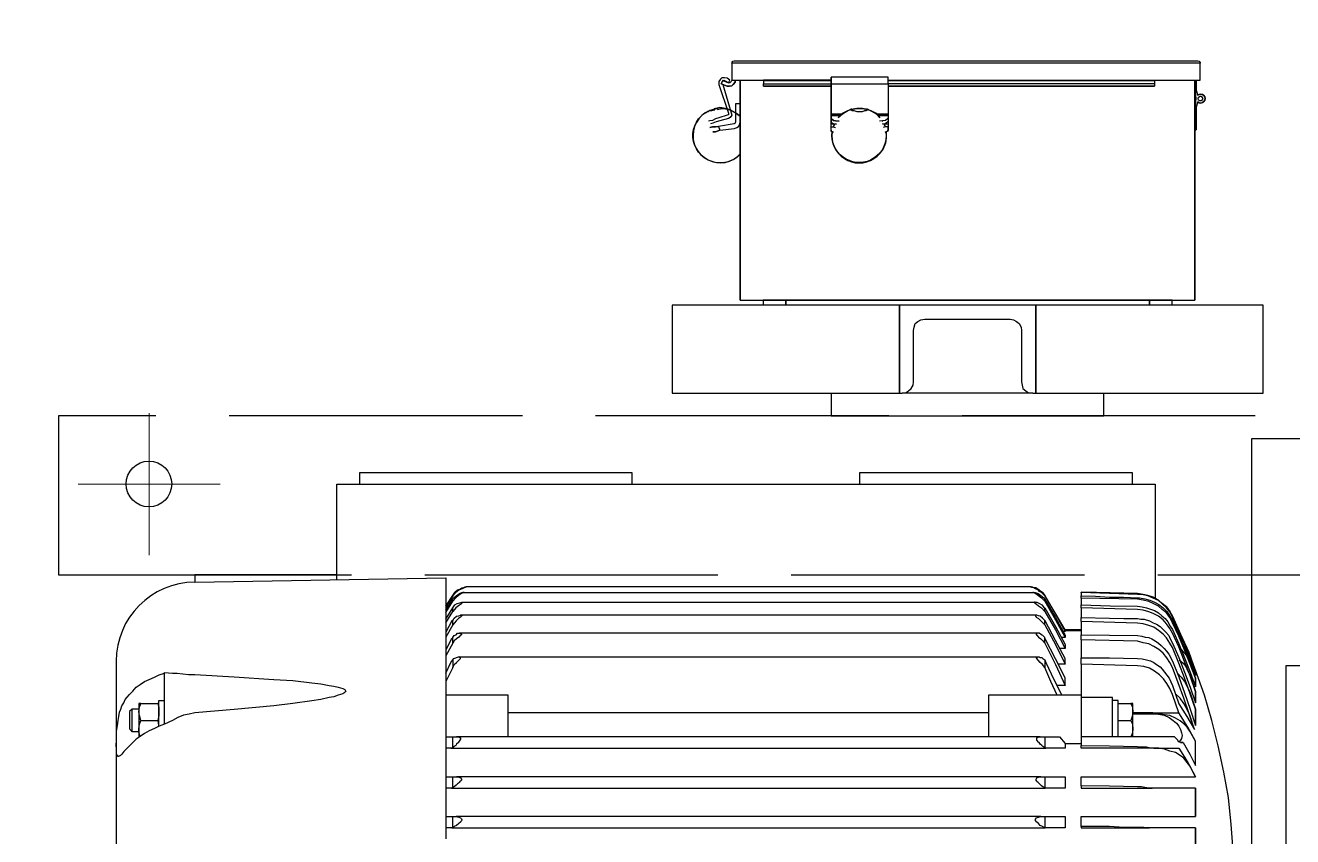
# Model space of a CAD drawing. Header units: millimetres. Extents: x -300 to 383236, y -195106 to -144646.
# Drawn here: x 24036 to 24744, y -175060 to -174607 of the extents above; entities that cross this region are included whole.
import ezdxf

# ---------------------------------------------------------------- set-up
doc = ezdxf.new("R2010")
doc.units = ezdxf.units.MM
doc.header["$LTSCALE"] = 60
doc.linetypes.add('PDF_IMPORT', pattern=[1, 0.8, -0.2])
doc.layers.add('EQUIPMENT', color=253, linetype='Continuous', lineweight=0)

# ---------------------------------------------------------------- blocks, each defined once
blk = doc.blocks.new('A$C44261593')
h = blk.add_hatch()
h.set_pattern_fill('ANSI31', color=253, scale=100)
h.set_pattern_definition([(45, (0, -50460), (-224.5064, 224.5064), [])])
edge = h.paths.add_edge_path()
edge.add_line((-58347.03, -14256), (-58347.03, -14056))
edge.add_line((-58347.03, -14056), (-57547.03, -14056))
edge.add_line((-57547.03, -14056), (-57547.03, -15056))
edge.add_line((-57547.03, -15056), (-60547.03, -15056))
edge.add_line((-60547.03, -15056), (-60547.03, -31056))
edge.add_line((-60547.03, -31056), (-57647.03, -31056))
edge.add_line((-57647.03, -31056), (-57647.03, -32268))
edge.add_line((-57647.03, -32268), (-43347.03, -32268))
edge.add_line((-43347.03, -32268), (-43347.03, -29256))
edge.add_line((-43347.03, -29256), (-34347.03, -29256))
edge.add_line((-34347.03, -29256), (-34347.03, -14206))
edge.add_line((-34347.03, -14206), (-33547.03, -14206))
edge.add_line((-33547.03, -14206), (-33547.03, -29256))
edge.add_line((-33547.03, -29256), (-30497.03, -29256))
edge.add_line((-30497.03, -29256), (-30497.03, -30056))
edge.add_line((-30497.03, -30056), (-30547.03, -30056))
edge.add_line((-30547.03, -30056), (-30547.03, -34906))
edge.add_line((-30547.03, -34906), (-30569.24, -34906))
edge.add_arc((-31589.72, -35133.69), 1045.58, 12.57767, 76.57873)
edge.add_line((-31347.03, -34116.66), (-31347.03, -30056))
edge.add_line((-31347.03, -30056), (-42547.03, -30056))
edge.add_line((-42547.03, -30056), (-42547.03, -34906))
edge.add_line((-42547.03, -34906), (-43347.03, -34906))
edge.add_line((-43347.03, -34906), (-43347.03, -33068))
edge.add_line((-43347.03, -33068), (-57647.03, -33068))
edge.add_line((-57647.03, -33068), (-57647.03, -34906))
edge.add_line((-57647.03, -34906), (-58447.03, -34906))
edge.add_line((-58447.03, -34906), (-58447.03, -31856))
edge.add_line((-58447.03, -31856), (-66197.03, -31856))
edge.add_line((-66197.03, -31856), (-66197.03, -31056))
edge.add_line((-66197.03, -31056), (-61347.03, -31056))
edge.add_line((-61347.03, -31056), (-61347.03, -14256))
edge.add_line((-61347.03, -14256), (-58347.03, -14256))

msp = doc.modelspace()

# ---------------------------------------------------------------- linework, layer by layer
at = {"layer": 'EQUIPMENT', "color": 253, "lineweight": 25}
for points in [[(24430.66, -174627.74), (24430.66, -174637.26), (24430.4, -174638.06), (24429.61, -174638.85), (24428.81, -174638.85), (24425.64, -174637.53), (24424.84, -174639.38), (24428.02, -174640.7), (24429.34, -174640.7), (24430.66, -174640.44), (24431.46, -174639.65), (24432.52, -174638.32), (24432.52, -174637.26), (24432.52, -174638.32), (24431.46, -174639.65), (24430.66, -174640.44), (24429.34, -174640.7), (24428.02, -174640.7), (24424.84, -174639.38), (24425.64, -174637.53), (24428.81, -174638.85), (24429.61, -174637.26), (24428.02, -174636.21), (24426.69, -174635.94), (24425.11, -174635.94), (24424.31, -174636.74), (24423.52, -174638.06), (24423.52, -174639.65), (24428.81, -174655.79), (24428.81, -174656.58), (24428.02, -174656.84), (24423.52, -174658.43), (24421.67, -174658.96), (24419.82, -174659.75), (24418.49, -174660.02), (24417.7, -174660.28)], [(24666.94, -174637.26), (24692.34, -174637.26), (24692.34, -174627.74), (24430.66, -174627.74), (24430.66, -174637.26), (24448.39, -174637.26)], [(24488.08, -174661.87), (24486.23, -174661.87), (24486.23, -174661.61), (24486.23, -174660.55), (24486.23, -174660.28), (24486.49, -174661.08), (24487.55, -174661.61), (24489.14, -174661.87), (24487.55, -174661.61), (24486.49, -174661.08), (24486.23, -174660.28), (24486.23, -174658.43), (24486.23, -174657.11), (24486.23, -174656.84), (24486.23, -174656.31), (24486.23, -174639.38), (24486.23, -174638.06), (24486.23, -174636.74), (24486.23, -174635.94), (24486.23, -174635.68), (24486.23, -174635.94), (24486.23, -174636.74), (24486.23, -174638.06), (24486.23, -174639.38), (24517.98, -174639.38)], [(24517.98, -174637.26), (24666.94, -174637.26), (24666.94, -174637.53), (24517.98, -174637.53), (24666.94, -174637.53), (24666.94, -174639.38), (24517.98, -174639.38), (24517.98, -174638.06), (24517.98, -174636.74), (24517.98, -174635.94), (24517.98, -174635.68), (24486.23, -174635.68)], [(24425.64, -174639.65), (24430.4, -174655.52), (24430.66, -174656.84), (24429.87, -174658.17), (24428.81, -174658.7), (24424.05, -174660.02), (24421.93, -174660.55), (24420.08, -174661.34), (24418.76, -174661.61)], [(24425.64, -174638.06), (24425.11, -174638.32)], [(24428.81, -174638.85), (24427.22, -174637.79), (24426.43, -174637.53), (24425.9, -174637.79)], [(24435.43, -174760.3), (24435.43, -174637.26), (24435.43, -174760.3), (24448.13, -174760.3), (24448.39, -174760.3), (24449.45, -174760.3), (24450.51, -174760.3), (24452.89, -174760.3), (24455.01, -174760.3), (24457.92, -174760.3), (24460.83, -174760.3), (24664.03, -174760.3), (24666.94, -174760.3), (24669.32, -174760.3), (24671.96, -174760.3), (24673.82, -174760.3), (24675.4, -174760.3), (24676.46, -174760.3), (24676.73, -174760.3), (24676.46, -174760.3), (24675.4, -174760.3), (24673.82, -174760.3), (24671.96, -174760.3), (24669.32, -174760.3), (24666.94, -174760.3), (24664.03, -174760.3), (24664.03, -174762.94), (24664.03, -174760.3), (24460.83, -174760.3), (24460.83, -174762.94), (24460.83, -174760.3), (24457.92, -174760.3), (24455.01, -174760.3), (24452.89, -174760.3), (24450.51, -174760.3), (24449.45, -174760.3), (24448.39, -174760.3), (24448.13, -174760.3), (24448.13, -174762.94)], [(24486.23, -174637.26), (24448.39, -174637.26), (24448.39, -174637.53), (24486.23, -174637.53), (24448.39, -174637.53), (24448.39, -174639.38), (24486.23, -174639.38), (24486.23, -174656.31), (24492.58, -174656.31), (24486.23, -174656.31), (24486.23, -174656.84), (24486.23, -174657.11), (24486.23, -174658.43), (24486.49, -174658.96), (24487.55, -174659.75), (24488.61, -174660.02), (24490.72, -174660.28), (24488.61, -174660.02), (24487.55, -174659.75), (24486.49, -174658.96), (24486.23, -174658.43), (24486.23, -174660.28)], [(24448.39, -174640.7), (24486.23, -174640.7), (24448.39, -174640.7), (24448.39, -174639.91), (24448.39, -174639.38)], [(24486.23, -174639.38), (24517.98, -174639.38), (24517.98, -174656.31), (24511.63, -174656.31), (24517.98, -174656.31), (24517.98, -174656.84), (24517.98, -174657.11), (24512.42, -174657.11), (24517.98, -174657.11), (24517.98, -174658.43), (24517.71, -174658.96), (24516.65, -174659.75), (24515.07, -174660.02), (24513.21, -174660.28)], [(24666.94, -174637.53), (24666.94, -174639.38), (24666.94, -174640.7), (24517.98, -174640.7), (24666.94, -174640.7)], [(24676.73, -174762.94), (24676.73, -174760.3), (24689.43, -174760.3), (24689.43, -174637.26), (24689.43, -174760.3)], [(24689.43, -174642.82), (24689.96, -174647.58), (24689.43, -174652.35), (24689.96, -174647.58)], [(24689.43, -174665.05), (24690.22, -174665.05), (24690.22, -174652.35), (24691.01, -174649.44), (24690.22, -174652.35), (24690.22, -174665.05)], [(24435.43, -174650.49), (24432.78, -174650.49), (24432.78, -174660.55), (24432.52, -174661.34), (24431.99, -174661.61), (24423.26, -174663.19), (24421.67, -174663.46), (24419.82, -174663.46), (24418.49, -174663.72), (24419.82, -174663.46), (24421.67, -174663.46), (24423.26, -174663.19), (24424.05, -174665.31), (24421.67, -174666.1), (24420.08, -174666.1), (24421.67, -174666.1), (24424.05, -174665.31), (24432.25, -174664.25), (24433.57, -174663.72), (24434.37, -174663.19), (24435.16, -174661.87), (24435.43, -174660.55)], [(24426.43, -174653.14), (24429.61, -174653.93), (24432.78, -174655.52), (24435.43, -174657.37), (24432.78, -174655.52), (24429.87, -174653.93), (24427.22, -174653.14), (24424.05, -174652.61), (24420.87, -174653.4), (24421.14, -174653.93), (24420.87, -174653.4)], [(24497.6, -174653.4), (24494.96, -174654.73), (24492.58, -174656.31), (24490.19, -174658.43), (24492.58, -174655.79), (24495.49, -174654.2), (24498.66, -174653.4), (24502.1, -174653.14), (24505.28, -174653.4), (24508.45, -174654.2), (24511.36, -174655.79), (24513.48, -174658.43), (24511.63, -174656.31), (24508.98, -174654.73), (24506.07, -174653.4), (24506.6, -174653.67), (24503.69, -174653.14), (24500.51, -174653.14), (24497.34, -174653.67)], [(24506.6, -174653.93), (24503.69, -174653.4), (24500.51, -174653.4), (24497.34, -174653.93), (24497.87, -174654.2), (24498.93, -174654.2), (24500.51, -174654.73), (24502.1, -174654.73), (24503.69, -174654.73), (24505.01, -174654.2), (24505.81, -174654.2), (24506.6, -174653.93), (24503.69, -174653.4), (24500.51, -174653.4), (24497.34, -174653.93), (24497.87, -174654.2), (24498.93, -174654.2), (24500.51, -174654.73), (24502.1, -174654.73)], [(24486.23, -174663.19), (24486.23, -174661.87)], [(24486.23, -174665.31), (24486.23, -174665.84), (24486.76, -174666.1), (24487.55, -174666.37), (24486.76, -174666.1), (24486.23, -174665.84), (24486.23, -174665.31), (24486.23, -174663.19), (24486.49, -174663.46), (24487.02, -174663.46), (24488.61, -174663.72)], [(24517.98, -174658.43), (24517.98, -174658.7), (24517.71, -174658.7), (24517.98, -174658.7), (24517.98, -174660.28), (24517.18, -174661.08), (24516.39, -174661.61), (24514.8, -174661.87)], [(24517.98, -174660.28), (24517.98, -174660.55), (24517.98, -174661.61), (24517.98, -174661.87), (24517.98, -174663.19), (24517.98, -174665.31), (24517.71, -174665.84), (24516.92, -174666.1), (24516.39, -174666.37), (24516.92, -174666.1), (24517.71, -174665.84), (24517.98, -174665.31), (24517.98, -174663.19), (24517.71, -174663.46), (24516.65, -174663.46), (24515.33, -174663.72)], [(24517.71, -174660.55), (24517.98, -174660.55), (24517.98, -174661.61), (24517.98, -174661.87), (24515.59, -174661.87)], [(24486.23, -174812.15), (24486.23, -174824.85), (24638.63, -174824.85), (24638.63, -174812.15)], [(24598.94, -174812.15), (24525.91, -174812.15)], [(24721.18, -175101.08), (24721.18, -174837.55), (25025.98, -174837.55), (25025.98, -175042.87)], [(24375.1, -174862.95), (24375.1, -174856.6), (24222.7, -174856.6), (24222.7, -174862.95)], [(24654.5, -174862.95), (24654.5, -174856.6), (24502.1, -174856.6), (24502.1, -174862.95)], [(24210, -174916.14), (24210, -174862.95), (24667.2, -174862.95), (24667.2, -174926.72)], [(24210, -174913.75), (24130.63, -174913.75), (24130.63, -174917.72), (24270.86, -174915.34), (24270.86, -174915.61), (24270.86, -174916.93), (24270.86, -174918.52), (24270.86, -174921.43), (24270.86, -174924.6), (24270.86, -174928.57), (24270.86, -174933.33), (24270.86, -174938.89), (24270.86, -174945.24), (24270.86, -174951.85), (24270.86, -174959), (24270.86, -174966.94), (24270.86, -174975.67), (24270.86, -174984.93), (24270.86, -174994.45), (24270.86, -175004.51), (24270.86, -175015.09), (24270.86, -175026.2), (24270.86, -175037.58), (24270.86, -175048.96), (24270.86, -175061.13)], [(24625.93, -174944.45), (24616.93, -174944.45), (24611.37, -174934.92), (24605.55, -174925.13), (24604.23, -174923.54), (24603.44, -174923.01), (24602.38, -174922.22), (24600.53, -174920.9), (24599.47, -174920.9), (24598.67, -174920.63), (24598.14, -174920.63), (24597.88, -174920.37), (24597.62, -174920.37), (24282.23, -174920.37), (24281.97, -174920.63), (24281.7, -174920.63), (24281.17, -174920.9), (24280.12, -174921.43), (24278.26, -174922.22), (24276.41, -174923.54), (24274.82, -174925.4), (24270.86, -174931.48)], [(24270.86, -174934.66), (24274.82, -174928.31), (24274.82, -174927.25), (24275.35, -174926.45), (24276.94, -174925.13), (24278.53, -174924.07), (24279.85, -174923.54), (24280.64, -174923.54), (24281.17, -174923.54), (24599.2, -174923.54), (24598.94, -174923.54), (24599.2, -174923.54), (24600.53, -174924.07), (24602.11, -174925.13), (24603.7, -174926.45), (24605.55, -174928.31), (24605.55, -174927.25), (24611.64, -174937.57), (24616.93, -174947.36), (24616.93, -174948.68)], [(24274.82, -174925.4), (24274.82, -174925.13), (24275.88, -174923.54), (24274.82, -174925.13), (24270.86, -174931.22), (24274.82, -174925.13)], [(24281.17, -174923.54), (24280.64, -174923.54), (24279.59, -174924.07), (24278, -174925.13), (24276.41, -174926.45), (24274.82, -174928.31)], [(24616.93, -174945.24), (24616.93, -174944.71), (24611.64, -174935.19), (24605.55, -174925.13), (24605.55, -174925.4), (24603.7, -174923.54), (24602.64, -174923.01), (24601.85, -174921.96), (24599.47, -174920.9), (24598.67, -174920.63), (24597.88, -174920.63), (24597.62, -174920.63), (24597.62, -174920.37)], [(24597.88, -174920.37), (24598.14, -174920.63), (24598.94, -174920.63), (24600.53, -174921.43), (24602.38, -174922.22), (24604.23, -174923.54), (24605.55, -174925.13)], [(24599.2, -174923.54), (24600.26, -174923.54), (24601.85, -174924.07), (24603.44, -174925.13), (24605.02, -174926.45), (24605.55, -174927.25)], [(24605.55, -174925.4), (24611.64, -174935.71), (24616.93, -174945.24), (24616.14, -174945.24)], [(24683.34, -174953.71), (24685.19, -174956.62), (24686.52, -174959), (24689.69, -174967.73), (24686.78, -174960.06), (24683.61, -174952.38), (24680.43, -174944.71), (24676.99, -174937.3), (24675.4, -174934.39), (24673.55, -174932.01), (24671.17, -174929.89), (24669.05, -174928.04), (24666.14, -174926.72), (24663.23, -174925.4), (24660.59, -174924.87), (24657.41, -174924.6), (24625.93, -174923.54), (24625.93, -174923.28)], [(24625.93, -174923.54), (24625.93, -174925.4)], [(24681.75, -174955.29), (24683.08, -174956.88), (24684.66, -174958.73), (24685.46, -174960.59), (24686.52, -174962.97), (24689.69, -174971.43), (24686.78, -174963.5), (24683.61, -174955.56), (24680.43, -174947.89), (24676.99, -174940.48), (24675.4, -174937.57), (24673.55, -174934.92), (24671.17, -174933.07), (24669.05, -174931.22), (24666.14, -174929.63), (24663.76, -174928.57), (24660.59, -174927.78), (24657.41, -174927.25), (24625.93, -174926.72), (24625.93, -174925.4), (24633.86, -174925.66), (24641.8, -174926.19), (24649.47, -174926.19), (24657.41, -174926.45), (24658.47, -174926.45), (24661.38, -174926.98), (24664.29, -174927.78), (24666.94, -174928.84), (24669.32, -174930.16), (24671.7, -174932.01), (24673.82, -174934.13), (24675.4, -174936.51), (24676.99, -174939.15), (24680.43, -174946.83), (24683.61, -174954.76), (24686.78, -174962.17), (24689.69, -174969.85), (24689.69, -174968.52), (24689.69, -174967.73), (24689.69, -174968.52), (24689.69, -174969.85)], [(24710.86, -175067.74), (24709.8, -175053.19), (24708.21, -175038.11), (24705.57, -175023.82), (24702.39, -175009.27), (24698.95, -174994.98), (24694.72, -174980.96), (24689.69, -174966.94), (24686.52, -174958.47), (24685.99, -174956.88), (24681.49, -174946.83), (24676.99, -174936.77), (24675.4, -174934.13), (24673.55, -174931.48), (24671.17, -174929.63), (24669.05, -174927.78), (24666.14, -174926.19), (24663.23, -174925.13), (24660.59, -174924.6), (24657.41, -174924.07), (24660.59, -174924.6), (24663.23, -174925.13), (24666.14, -174926.19), (24669.05, -174927.78), (24671.17, -174929.63), (24673.55, -174931.48), (24675.4, -174934.13), (24676.99, -174936.77), (24681.49, -174946.83), (24685.99, -174956.88), (24689.69, -174967.46), (24689.69, -174966.94), (24689.69, -174967.46)], [(24270.86, -174933.33), (24274.82, -174927.25)], [(24270.86, -174940.48), (24274.82, -174934.13), (24274.82, -174932.01), (24275.88, -174930.42), (24277.21, -174929.63), (24278.79, -174929.36), (24279.85, -174928.84), (24280.12, -174928.84), (24600.26, -174928.84), (24599.73, -174928.84), (24599.73, -174929.36), (24600.79, -174929.89), (24602.11, -174930.95), (24603.7, -174932.01), (24605.55, -174934.13), (24605.55, -174932.01), (24611.64, -174942.59), (24616.93, -174952.65), (24616.93, -174954.76)], [(24270.86, -174938.36), (24274.82, -174932.01)], [(24280.12, -174928.84), (24280.12, -174929.36), (24279.85, -174929.63), (24279.59, -174929.89), (24278, -174930.95), (24276.41, -174932.01), (24274.82, -174934.13)], [(24600.26, -174928.84), (24601.06, -174928.84), (24602.64, -174929.63), (24603.97, -174930.42), (24605.29, -174932.01), (24605.55, -174932.01)], [(24605.55, -174928.31), (24611.64, -174938.89), (24616.93, -174948.68), (24614.81, -174948.68)], [(24625.93, -174926.72), (24625.93, -174930.42)], [(24680.69, -174961.11), (24682.81, -174962.97), (24684.4, -174964.82), (24685.46, -174967.46), (24686.52, -174969.58), (24689.69, -174978.84), (24686.78, -174970.11), (24683.61, -174962.17), (24680.43, -174953.97), (24676.99, -174946.3), (24675.4, -174943.65), (24673.55, -174941.01), (24671.7, -174938.89), (24669.05, -174936.77), (24666.14, -174935.19), (24663.76, -174934.39), (24660.59, -174933.33), (24657.41, -174933.07), (24625.93, -174932.01), (24625.93, -174930.42), (24642.07, -174930.95), (24657.41, -174931.22), (24660.06, -174931.48), (24662.44, -174932.01), (24664.56, -174932.8), (24666.94, -174933.6), (24669.05, -174934.92), (24670.91, -174936.51), (24672.76, -174938.1), (24674.34, -174939.95), (24675.67, -174942.33), (24676.99, -174944.18), (24680.43, -174952.12), (24683.61, -174960.06), (24686.78, -174967.99), (24689.69, -174976.2), (24689.69, -174973.81), (24689.69, -174971.43), (24689.69, -174973.81), (24689.69, -174976.2)], [(24625.93, -174932.01), (24625.93, -174937.57)], [(24600.79, -174936.24), (24600.53, -174936.24), (24600.26, -174936.51), (24600.53, -174936.77), (24600.79, -174937.3), (24602.11, -174938.1), (24603.44, -174939.42), (24605.55, -174941.54), (24605.55, -174939.15), (24604.23, -174937.83), (24602.91, -174936.77), (24602.11, -174936.51), (24601.06, -174936.24), (24600.79, -174936.24), (24279.06, -174936.24), (24279.59, -174936.24), (24279.85, -174936.51), (24279.59, -174936.77), (24279.06, -174937.3), (24278, -174938.1), (24276.68, -174939.42), (24274.82, -174941.54), (24270.86, -174948.41)], [(24274.82, -174939.15), (24274.29, -174939.42), (24270.86, -174945.77)], [(24274.82, -174941.54), (24274.82, -174939.15), (24275.62, -174937.83), (24276.94, -174936.77), (24278.26, -174936.51), (24279.06, -174936.24)], [(24605.55, -174934.13), (24611.64, -174944.45), (24616.93, -174954.76), (24614.02, -174954.76)], [(24616.93, -174963.5), (24616.93, -174960.32), (24611.64, -174950.27), (24605.82, -174939.42), (24605.55, -174939.15)], [(24679.64, -174968.52), (24681.75, -174970.9), (24683.61, -174973.29), (24685.19, -174976.2), (24686.52, -174979.11), (24689.69, -174988.63), (24686.78, -174980.16), (24683.61, -174971.17), (24680.43, -174962.97), (24676.99, -174954.24), (24675.4, -174951.85), (24673.55, -174948.94), (24671.7, -174946.83), (24669.05, -174944.71), (24666.41, -174942.86), (24663.76, -174942.06), (24660.59, -174941.01), (24657.41, -174940.74), (24625.93, -174939.68), (24625.93, -174937.57), (24641.8, -174937.83), (24649.74, -174938.1), (24657.41, -174938.1), (24659.26, -174938.36), (24661.12, -174938.36), (24664.03, -174939.42), (24666.14, -174940.48), (24667.99, -174941.27), (24670.11, -174942.59), (24671.7, -174944.18), (24673.29, -174945.77), (24674.87, -174947.62), (24675.67, -174949.47), (24676.99, -174951.85), (24680.43, -174959.79), (24683.61, -174967.99), (24686.78, -174976.46), (24689.69, -174985.19), (24689.69, -174981.75), (24689.69, -174978.84), (24689.69, -174981.75), (24689.69, -174985.19)], [(24625.93, -174939.68), (24625.93, -174947.09)], [(24601.32, -174946.3), (24601.06, -174946.3), (24600.79, -174946.83), (24600.79, -174947.09), (24601.06, -174947.36), (24602.11, -174948.41), (24603.44, -174949.47), (24604.49, -174950.53), (24605.55, -174951.85), (24605.55, -174948.68), (24604.49, -174947.62), (24603.7, -174947.09), (24602.38, -174946.3), (24601.85, -174946.3), (24601.32, -174946.3), (24278.53, -174946.3), (24279.06, -174946.3), (24279.59, -174946.83), (24279.59, -174947.09), (24279.06, -174947.36), (24278.26, -174948.41), (24276.94, -174949.47), (24275.62, -174950.53), (24274.82, -174951.85), (24270.86, -174959)], [(24274.82, -174951.85), (24274.82, -174948.68), (24275.62, -174947.62), (24276.68, -174947.09), (24277.47, -174946.3), (24278.53, -174946.3)], [(24605.55, -174941.54), (24611.64, -174952.65), (24616.93, -174963.5), (24613.23, -174963.5)], [(24616.93, -174944.71), (24625.93, -174944.71)], [(24689.69, -175020.12), (24689.69, -175012.97), (24689.69, -175006.62), (24686.52, -175001.07), (24685.19, -174998.69), (24683.34, -174996.83), (24681.22, -174995.25), (24678.58, -174993.66), (24675.4, -174992.34), (24672.49, -174991.81), (24669.32, -174991.28), (24665.88, -174990.75), (24654.77, -174990.75), (24680.43, -174990.75), (24676.99, -174980.43), (24675.4, -174977.25), (24673.82, -174974.34), (24671.96, -174971.7), (24669.58, -174969.58), (24666.94, -174967.46), (24664.03, -174965.88), (24660.85, -174964.82), (24657.41, -174964.55), (24625.93, -174963.5), (24625.93, -174960.06), (24641.8, -174960.06), (24657.41, -174960.32), (24660.06, -174960.59), (24662.44, -174961.11), (24664.56, -174961.64), (24666.41, -174962.7), (24667.99, -174963.76), (24670.11, -174965.08), (24671.17, -174966.41), (24672.49, -174967.99), (24675.14, -174971.43), (24676.99, -174975.4), (24680.43, -174985.72), (24684.93, -174992.86), (24689.16, -175000.01), (24686.25, -174991.28), (24683.34, -174982.55), (24680.17, -174974.08), (24676.99, -174965.35), (24675.4, -174962.7), (24673.82, -174960.06), (24671.7, -174957.41), (24669.32, -174955.29), (24666.41, -174953.71), (24663.76, -174952.12), (24660.59, -174951.59), (24657.41, -174950.8), (24625.93, -174950), (24625.93, -174947.09), (24641.8, -174947.36), (24657.41, -174947.62), (24659.79, -174947.89), (24661.64, -174948.41), (24663.76, -174948.68), (24665.35, -174949.47), (24667.2, -174950.53), (24669.05, -174951.85), (24670.64, -174953.18), (24672.23, -174954.76), (24673.55, -174956.35), (24674.87, -174957.94), (24676.99, -174961.91), (24680.43, -174970.64), (24683.61, -174979.64), (24686.78, -174988.63), (24689.69, -174997.89), (24689.69, -174993.13), (24689.69, -174988.63), (24689.69, -174993.13), (24689.69, -174997.89)], [(24274.82, -174948.68), (24274.03, -174949.47), (24270.86, -174955.56)], [(24616.93, -174975.4), (24616.93, -174971.17), (24611.64, -174960.59), (24605.82, -174949.47), (24605.55, -174948.68)], [(24605.55, -174951.85), (24611.64, -174963.76), (24616.93, -174975.4), (24612.17, -174975.4)], [(24625.93, -174950), (24625.93, -174960.06)], [(24270.86, -174968.52), (24273.77, -174962.7), (24274.82, -174961.11), (24275.35, -174960.32), (24276.41, -174960.06), (24276.94, -174959.79), (24278, -174959.53), (24278.26, -174959.53), (24602.11, -174959.53), (24602.38, -174959.53), (24602.91, -174959.79), (24603.97, -174959.79), (24604.49, -174960.32), (24605.55, -174961.11), (24606.08, -174962.7), (24610.58, -174972.23), (24615.08, -174980.96)], [(24274.82, -174961.11), (24274.82, -174965.35), (24275.62, -174963.76), (24276.94, -174962.7), (24278.26, -174961.38), (24279.06, -174960.32), (24279.06, -174960.06), (24278.79, -174959.79), (24278.26, -174959.53)], [(24605.55, -174961.11), (24605.55, -174965.35), (24604.23, -174963.76), (24602.91, -174962.7), (24601.85, -174961.38), (24601.06, -174960.32), (24600.79, -174960.06), (24601.06, -174959.79), (24602.11, -174959.53)], [(24113.69, -174997.1), (24110.78, -174998.16), (24108.14, -174999.48), (24105.23, -175000.8), (24102.58, -175002.39), (24100.2, -175003.98), (24097.82, -175005.56), (24095.97, -175007.42), (24094.11, -175009.27), (24092.53, -175010.86), (24090.94, -175012.44), (24089.88, -175013.77), (24089.09, -175014.56), (24088.03, -175015.09), (24087.76, -175015.09), (24087.5, -175014.56), (24086.97, -175013.77), (24086.97, -175012.44), (24086.97, -175010.86), (24086.71, -175008.74), (24086.97, -175006.36), (24086.97, -175003.45), (24086.97, -175001.07), (24087.5, -174997.89), (24087.76, -174994.98), (24088.29, -174992.86), (24088.56, -174990.48), (24089.35, -174988.63), (24089.88, -174986.78), (24090.94, -174985.19), (24091.73, -174983.34), (24092.79, -174982.02), (24094.11, -174980.43), (24095.97, -174978.58), (24097.82, -174976.46), (24100.2, -174974.87), (24102.58, -174973.29), (24105.23, -174972.23), (24108.14, -174970.9), (24110.78, -174969.58), (24113.69, -174968.52)], [(24274.82, -174965.35), (24270.86, -174973.29)], [(24612.43, -174980.96), (24608.99, -174973.29), (24605.55, -174965.35)], [(24625.93, -174963.5), (24625.93, -174980.96), (24625.93, -174981.22), (24625.93, -174982.55), (24625.93, -174984.13), (24625.93, -174986.51), (24625.93, -174988.9), (24625.93, -174991.81), (24625.93, -174994.72), (24625.93, -174997.89), (24625.93, -175000.27), (24625.93, -175002.65), (24625.93, -175003.98)], [(25008.51, -175113.78), (25008.51, -174964.55), (24740.23, -174964.55), (24740.23, -175294.75), (24978.09, -175294.75)], [(24305.78, -175004.24), (24305.78, -175002.65), (24305.78, -175000.27), (24305.78, -174997.89), (24305.78, -174994.72), (24305.78, -174991.81), (24305.78, -174988.9), (24305.78, -174986.51), (24305.78, -174984.13), (24305.78, -174982.55), (24305.78, -174981.22), (24305.78, -174980.96), (24270.86, -174980.96)], [(24625.93, -174980.96), (24574.07, -174980.96), (24574.07, -174981.22), (24574.07, -174982.55), (24574.07, -174984.13), (24574.07, -174986.51), (24574.07, -174988.9), (24574.07, -174991.81), (24574.07, -174994.72), (24574.07, -174997.89), (24574.07, -175000.27), (24574.07, -175002.65), (24574.07, -175004.24)], [(24643.39, -175004.24), (24643.39, -175003.98), (24643.39, -175001.33), (24643.39, -174998.69), (24643.39, -174996.04), (24643.39, -174992.86), (24643.39, -174989.95), (24643.39, -174987.31), (24643.39, -174985.19), (24643.39, -174983.6), (24643.39, -174982.55), (24643.39, -174982.28), (24625.93, -174982.28)], [(24689.16, -175000.01), (24686.52, -174992.07), (24685.19, -174988.9), (24683.34, -174985.46), (24681.22, -174982.55), (24678.58, -174980.16)], [(24099.41, -174988.63), (24095.7, -174988.63)], [(24100.2, -175003.98), (24099.41, -175001.6), (24099.41, -174999.74), (24099.67, -174997.1), (24100.46, -174994.98), (24099.67, -174992.34), (24099.41, -174990.22), (24099.67, -174987.57), (24100.46, -174985.46), (24099.67, -174985.46), (24099.41, -174985.46), (24099.41, -174985.72), (24099.41, -174986.78), (24099.41, -174988.1), (24099.41, -174990.22), (24099.41, -174992.34), (24099.41, -174994.98), (24099.41, -174997.1), (24099.41, -174999.74), (24099.41, -175001.6), (24099.41, -175002.92), (24099.41, -175003.98), (24099.41, -175004.51)], [(24100.46, -174994.98), (24109.99, -174994.98), (24110.25, -174996.57), (24110.52, -174998.42), (24110.52, -174996.04), (24110.52, -174993.13), (24110.52, -174990.48), (24110.52, -174988.37), (24110.52, -174986.51), (24110.52, -174984.93), (24110.52, -174984.13), (24110.52, -174983.87), (24113.69, -174983.87)], [(24100.46, -174985.46), (24109.99, -174985.46), (24110.52, -174987.57), (24110.52, -174990.22), (24110.52, -174992.34), (24109.99, -174994.98)], [(24110.52, -174985.46), (24109.99, -174985.46)], [(24646.56, -175004.24), (24646.56, -175002.39), (24646.56, -175000.01), (24646.56, -174997.1), (24646.56, -174994.45), (24646.56, -174991.81), (24646.56, -174988.9), (24646.56, -174986.78), (24646.56, -174985.19), (24646.56, -174984.13), (24646.56, -174983.87), (24643.39, -174983.87)], [(24646.56, -174985.46), (24653.71, -174985.46)], [(24654.77, -175004.24), (24654.77, -175003.18), (24654.77, -175001.6), (24654.77, -174999.74), (24654.77, -174997.1), (24654.77, -174994.98), (24654.77, -174992.34), (24654.77, -174990.22), (24654.77, -174988.1), (24654.77, -174986.78), (24654.77, -174985.72), (24654.77, -174985.46), (24654.5, -174985.46), (24653.71, -174985.46), (24654.5, -174987.57), (24654.77, -174990.22), (24654.5, -174992.34), (24653.71, -174994.98), (24654.5, -174997.1), (24654.77, -174999.74), (24654.5, -175001.86), (24653.71, -175004.24)], [(24574.07, -174990.75), (24305.78, -174990.75)], [(24646.56, -174994.98), (24653.71, -174994.98)], [(24654.77, -174991.28), (24665.88, -174991.28), (24669.05, -174991.54), (24672.23, -174992.07), (24675.14, -174993.39), (24677.26, -174994.98), (24679.11, -174996.57), (24680.43, -174998.16), (24681.49, -175000.01), (24682.02, -175001.86), (24682.28, -175003.45), (24682.02, -175005.04), (24681.49, -175006.09), (24680.43, -175007.15)], [(24682.81, -175007.42), (24686.52, -175013.77), (24689.69, -175020.12), (24689.69, -175012.97), (24689.69, -175006.62), (24685.46, -174998.69), (24680.43, -174990.75)], [(24099.41, -175001.33), (24095.7, -175001.33)], [(24270.86, -175004.24), (24274.82, -175004.24)], [(24274.82, -175010.33), (24273.77, -175010.59), (24606.08, -175010.59), (24605.55, -175010.33), (24604.49, -175009.53), (24603.97, -175009), (24602.91, -175008.21), (24602.38, -175007.42), (24602.11, -175007.15), (24601.06, -175006.09), (24601.06, -175005.56), (24601.06, -175004.77), (24601.85, -175004.24), (24602.91, -175004.24), (24276.94, -175004.24)], [(24602.91, -175004.24), (24604.23, -175004.24), (24605.55, -175004.24), (24605.55, -175010.33)], [(24605.55, -175004.24), (24609.79, -175004.24), (24613.76, -175004.24), (24616.93, -175007.95), (24625.93, -175007.95)], [(24681.49, -175007.42), (24682.81, -175007.42), (24681.75, -175007.42), (24680.43, -175007.15), (24679.64, -175005.83), (24678.05, -175004.24), (24676.99, -175004.24), (24675.67, -175004.24), (24673.82, -175004.24), (24671.96, -175004.24), (24669.58, -175004.24), (24666.94, -175004.24), (24664.03, -175004.24), (24660.85, -175004.24), (24657.41, -175004.24), (24625.93, -175004.24), (24625.93, -175009), (24641.8, -175009.27), (24657.41, -175009.53), (24660.06, -175009.8), (24662.44, -175009.8), (24664.56, -175010.33), (24666.41, -175010.59), (24625.93, -175010.59), (24625.93, -175010.33), (24625.93, -175009.8), (24625.93, -175009)], [(24273.77, -175010.59), (24270.86, -175010.59)], [(24616.93, -175007.95), (24616.93, -175010.59), (24611.9, -175010.59), (24606.08, -175010.59)], [(24666.41, -175010.59), (24668.52, -175010.59), (24670.11, -175010.59), (24672.76, -175010.59), (24675.14, -175010.59), (24676.99, -175010.59), (24680.43, -175010.59), (24685.46, -175018.53), (24689.69, -175026.47), (24686.52, -175020.38), (24685.19, -175018.53), (24683.34, -175016.15), (24681.22, -175014.56), (24678.58, -175012.97), (24675.4, -175012.18), (24672.49, -175011.12), (24669.32, -175010.59), (24665.88, -175010.59), (24625.93, -175010.59)], [(24270.86, -175026.47), (24274.82, -175026.47)], [(24274.82, -175032.55), (24274.82, -175026.47), (24275.62, -175026.47), (24276.94, -175026.47)], [(24603.44, -175026.47), (24604.49, -175026.47), (24605.55, -175026.47), (24605.55, -175032.55)], [(24605.55, -175026.47), (24611.64, -175026.47), (24616.93, -175026.47), (24616.93, -175032.82), (24611.64, -175032.82), (24605.82, -175032.82)], [(24625.93, -175031.49), (24625.93, -175032.55), (24625.93, -175032.82), (24665.61, -175032.82), (24663.76, -175032.82), (24661.38, -175032.55), (24659.53, -175032.02), (24657.41, -175032.02), (24641.8, -175031.76), (24625.93, -175031.49), (24625.93, -175026.47), (24657.41, -175026.47), (24660.85, -175026.47), (24663.76, -175026.47), (24666.41, -175026.47), (24669.32, -175026.47), (24671.7, -175026.47), (24673.82, -175026.47), (24675.4, -175026.47), (24676.99, -175026.47), (24680.43, -175026.47), (24683.61, -175026.47), (24686.78, -175026.47), (24689.69, -175026.47)], [(24274.03, -175032.82), (24270.86, -175032.82)], [(24689.69, -175032.82), (24686.78, -175032.82), (24683.61, -175032.82), (24680.43, -175032.82), (24676.99, -175032.82), (24674.87, -175032.82), (24673.55, -175032.82), (24672.23, -175032.82), (24670.91, -175032.82), (24669.05, -175032.82), (24667.47, -175032.82), (24665.61, -175032.82)], [(24270.86, -175048.69), (24274.82, -175048.69)], [(24274.82, -175055.04), (24274.82, -175048.69), (24276.68, -175048.69)], [(24603.44, -175048.69), (24605.55, -175048.69), (24605.55, -175055.04)], [(24605.55, -175048.69), (24611.64, -175048.69), (24616.93, -175048.69), (24616.93, -175055.04), (24611.64, -175055.04), (24605.82, -175055.04)], [(24625.93, -175054.25), (24625.93, -175054.78), (24625.93, -175055.04), (24664.03, -175055.04), (24660.85, -175054.78), (24657.41, -175054.78), (24649.74, -175054.78), (24641.8, -175054.25), (24625.93, -175054.25), (24625.93, -175048.69), (24657.41, -175048.69), (24660.59, -175048.69), (24663.76, -175048.69), (24666.41, -175048.69), (24669.05, -175048.69), (24671.7, -175048.69), (24673.55, -175048.69), (24675.4, -175048.69), (24676.99, -175048.69), (24680.43, -175048.69), (24683.61, -175048.69), (24686.78, -175048.69), (24689.69, -175048.69)], [(24274.29, -175055.04), (24270.86, -175055.04)], [(24689.69, -175055.04), (24686.78, -175055.04), (24683.61, -175055.04), (24680.43, -175055.04), (24676.99, -175055.04), (24675.67, -175055.04), (24674.87, -175055.04), (24673.29, -175055.04), (24671.7, -175055.04), (24670.11, -175055.04), (24667.99, -175055.04), (24666.14, -175055.04), (24664.03, -175055.04)]]:
    msp.add_lwpolyline(points, dxfattribs=at)
for points in [[(24691.01, -174626.42), (24691.81, -174626.68), (24692.34, -174627.21), (24692.34, -174627.74), (24430.66, -174627.74), (24430.93, -174627.21), (24431.19, -174626.68), (24431.99, -174626.42)], [(24690.22, -174642.82), (24691.01, -174645.73), (24690.22, -174642.82), (24690.22, -174637.26)], [(24691.28, -174647.58), (24691.54, -174646.79), (24692.34, -174646.26), (24692.87, -174646.26), (24693.39, -174646.79), (24693.92, -174647.58), (24693.39, -174648.38), (24692.87, -174648.91), (24692.34, -174648.91), (24691.54, -174648.38)], [(24417.17, -174654.73), (24417.7, -174654.73), (24418.23, -174654.2), (24419.55, -174654.2), (24421.14, -174653.93), (24419.55, -174654.2), (24418.23, -174654.2), (24417.7, -174654.73)], [(24422.73, -174653.67), (24424.31, -174653.4), (24425.64, -174653.14), (24426.17, -174653.14), (24426.43, -174653.14), (24426.17, -174653.14), (24425.64, -174653.14), (24424.31, -174653.4), (24422.73, -174653.67), (24422.73, -174653.14)], [(24491.52, -174657.11), (24486.23, -174657.11)], [(24497.34, -174653.67), (24497.6, -174653.4)], [(24488.08, -174661.61), (24487.55, -174663.46)], [(24515.07, -174660.28), (24514.8, -174660.02)], [(24516.65, -174663.46), (24515.59, -174661.61)], [(24524.33, -174812.15), (24524.33, -174762.94), (24397.33, -174762.94), (24397.33, -174812.15)], [(24586.24, -174770.88), (24588.09, -174771.14), (24589.68, -174772.2), (24591.27, -174773.26), (24592.32, -174775.38), (24592.59, -174777.23), (24592.59, -174805.8), (24592.85, -174807.66), (24593.38, -174809.51), (24594.97, -174810.83), (24596.56, -174811.89), (24598.94, -174812.15), (24600.53, -174812.15), (24600.53, -174762.94), (24524.33, -174762.94), (24524.33, -174812.15), (24525.91, -174812.15), (24527.77, -174811.89), (24529.35, -174810.83), (24530.94, -174809.51), (24532, -174807.66), (24532.26, -174805.8), (24532.26, -174777.23), (24532.53, -174775.38), (24533.06, -174773.26), (24534.64, -174772.2), (24536.23, -174771.14), (24538.61, -174770.88)], [(24600.53, -174762.94), (24600.53, -174812.15), (24727.53, -174812.15), (24727.53, -174762.94)], [(24282.23, -174920.37), (24281.97, -174920.63), (24281.44, -174920.63), (24279.59, -174921.43), (24277.47, -174922.22), (24275.88, -174923.54), (24276.94, -174923.01), (24278, -174922.22), (24279.85, -174920.9), (24280.64, -174920.9), (24281.44, -174920.63), (24281.97, -174920.63)], [(24634.39, -174923.54), (24657.41, -174924.07), (24634.39, -174923.54), (24625.93, -174923.28)], [(24113.69, -174968.26), (24118.19, -174968.52), (24120.84, -174968.52), (24124.01, -174969.05), (24127.19, -174969.32), (24130.63, -174969.32), (24152.59, -174970.64), (24174.81, -174972.23), (24185.39, -174972.76), (24195.98, -174974.08), (24201.01, -174974.61), (24205.77, -174975.4), (24208.41, -174975.93), (24210.79, -174976.46), (24213.44, -174977.25), (24214.5, -174977.78), (24214.76, -174978.05), (24215.03, -174978.84), (24214.76, -174979.11), (24214.5, -174979.37), (24213.44, -174980.16), (24210.79, -174980.96), (24208.41, -174981.75), (24205.77, -174982.28), (24201.01, -174983.34), (24195.98, -174984.13), (24185.39, -174985.46), (24174.81, -174986.78), (24152.59, -174988.9), (24130.63, -174990.75), (24127.45, -174991.54), (24124.28, -174992.07), (24121.1, -174993.39), (24118.19, -174994.98), (24113.69, -174997.1), (24113.69, -174993.13), (24113.69, -174988.63), (24113.69, -174984.4), (24113.69, -174980.69), (24113.69, -174977.25), (24113.69, -174974.08), (24113.69, -174971.7), (24113.69, -174969.85), (24113.69, -174969.05)], [(24095.7, -175001.33), (24095.7, -175001.07), (24095.7, -175000.01), (24095.7, -174998.42), (24095.7, -174996.83), (24095.7, -174994.98), (24095.7, -174992.86), (24095.7, -174991.28), (24095.7, -174989.69), (24095.7, -174988.9), (24095.7, -174988.63), (24094.11, -174989.95), (24094.11, -174990.48), (24094.11, -174991.54), (24094.11, -174993.13), (24094.11, -174994.98), (24094.11, -174996.57), (24094.11, -174998.16), (24094.11, -174999.48), (24094.11, -174999.74)], [(24274.82, -175010.33), (24274.82, -175004.24), (24275.62, -175004.24), (24276.94, -175004.24), (24278.26, -175004.24), (24279.06, -175004.77), (24279.06, -175005.56), (24278.79, -175006.09), (24278, -175007.15), (24278, -175007.42), (24276.94, -175008.21), (24276.41, -175009), (24275.35, -175009.53)], [(24274.82, -175032.55), (24274.03, -175032.82), (24605.82, -175032.82), (24605.55, -175032.55), (24604.49, -175032.02), (24603.7, -175031.49), (24602.64, -175030.44), (24601.85, -175029.64), (24601.32, -175029.38), (24601.06, -175028.85), (24600.79, -175028.32), (24600.79, -175027.79), (24601.06, -175027), (24602.11, -175026.73), (24603.44, -175026.47), (24276.94, -175026.47), (24278.26, -175026.73), (24279.06, -175027), (24279.59, -175027.79), (24279.59, -175028.32), (24279.06, -175028.85), (24278.53, -175029.38), (24278.53, -175029.64), (24277.47, -175030.44), (24276.68, -175031.23), (24275.62, -175032.02)], [(24689.69, -175032.82), (24689.69, -175040.49), (24689.69, -175048.69), (24689.69, -175040.49)], [(24274.82, -175055.04), (24274.29, -175055.04), (24605.82, -175055.04), (24605.55, -175055.04), (24604.23, -175054.25), (24602.91, -175053.72), (24602.11, -175052.66), (24601.06, -175051.87), (24600.79, -175051.6), (24600.53, -175051.07), (24600.26, -175050.54), (24600.53, -175050.01), (24600.79, -175049.49), (24602.11, -175048.96), (24603.44, -175048.69), (24276.68, -175048.69), (24278.26, -175048.96), (24279.06, -175049.49), (24279.59, -175050.01), (24279.85, -175050.54), (24279.59, -175051.07), (24279.06, -175051.6), (24279.06, -175051.87), (24278.26, -175052.66), (24276.94, -175053.72), (24275.62, -175054.25)], [(24689.69, -175055.04), (24689.69, -175062.98), (24689.69, -175070.92), (24689.69, -175062.98)]]:
    msp.add_lwpolyline(points, close=True, dxfattribs=at)
for points in [[(24691.01, -174649.44, 2.213648), (24691.01, -174645.73, -2.213648)], [(24516.92, -174666.1), (24516.92, -174669.28), (24516.65, -174672.45), (24515.33, -174675.63), (24513.48, -174678.01), (24510.83, -174680.39), (24508.19, -174681.98, -0.582729), (24486.76, -174666.1, 1.158047)]]:
    msp.add_lwpolyline(points, format="xyb", close=True, dxfattribs=at)
for points in [[(24422.73, -174653.14, 1.452184), (24435.43, -174678.54, -1.192283), (24417.17, -174654.73)], [(24130.63, -174917.72, 0.411456), (24086.71, -174961.91), (24086.71, -174962.7), (24086.71, -174963.5), (24086.71, -174965.35), (24086.71, -174967.99), (24086.71, -174971.43), (24086.71, -174975.4), (24086.71, -174980.16), (24086.71, -174985.46), (24086.71, -174991.54), (24086.71, -174998.16), (24086.71, -175005.56), (24086.71, -175012.97), (24086.71, -175021.44), (24086.71, -175030.17), (24086.71, -175039.43), (24086.71, -175048.96), (24086.71, -175059.01), (24086.71, -175069.33)]]:
    msp.add_lwpolyline(points, format="xyb", dxfattribs=at)
at = {"layer": 'EQUIPMENT', "color": 253, "linetype": 'PDF_IMPORT', "lineweight": 25, "ltscale": 3.4125}
msp.add_lwpolyline([(26975.43, -174824.85), (24054.43, -174824.85), (24054.43, -174913.75), (26975.43, -174913.75)], dxfattribs=at)
at = {"layer": 'EQUIPMENT', "color": 253, "lineweight": 13}
for points in [[(24105.23, -174902.64), (24105.23, -174862.95), (24105.23, -174823.27)], [(24065.54, -174862.95), (24105.23, -174862.95), (24144.91, -174862.95)]]:
    msp.add_lwpolyline(points, dxfattribs=at)
at = {"layer": 'EQUIPMENT', "color": 253, "lineweight": 25}
msp.add_circle((24105.02, -174862.91), 12.75, dxfattribs=at)

# ---------------------------------------------------------------- block references
msp.add_blockref('A$C44261593', (71340, -144646.13))

doc.saveas('drawing.dxf')
